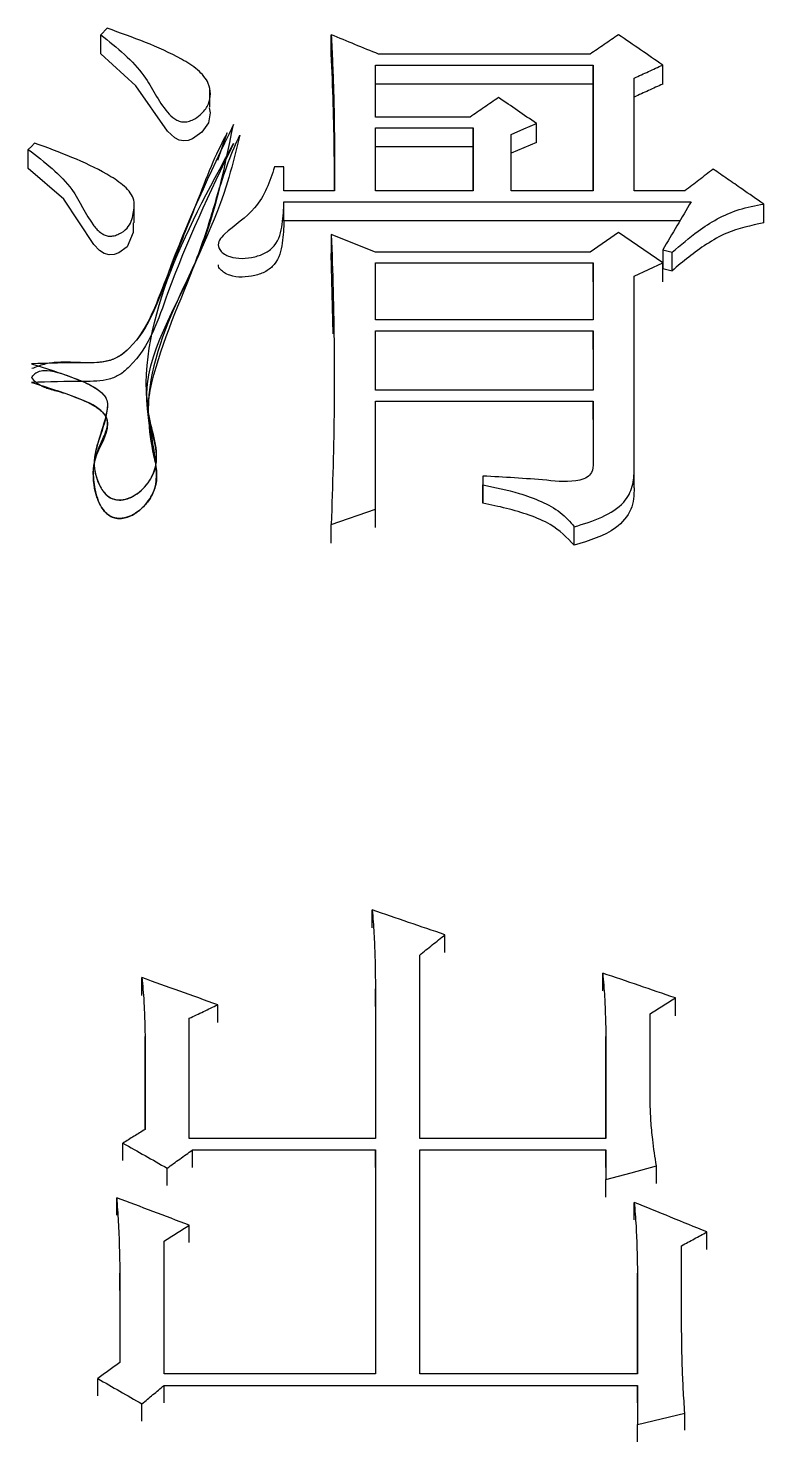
# Model space of a CAD drawing. Header units: millimetres. Extents: x 2223 to 4172, y 741 to 2119.
# Drawn here: x 2699.452 to 2701.973, y 1901.692 to 1906.538 of the extents above; entities that cross this region are included whole.
import ezdxf

# ---------------------------------------------------------------- set-up
doc = ezdxf.new("R2010")
doc.units = ezdxf.units.MM

msp = doc.modelspace()

# ---------------------------------------------------------------- linework, layer by layer
at = {"color": 7, "linetype": 'Continuous', "lineweight": 25}
for p, q in [((2699.7228, 1906.5384), (2699.7012, 1906.5162)), ((2699.7012, 1906.4508), (2699.7012, 1906.5162)), ((2700.4909, 1906.4508), (2700.4909, 1906.5162)), ((2701.3779, 1906.4494), (2700.6531, 1906.4494)), ((2700.6423, 1906.4124), (2701.3887, 1906.4124)), ((2700.6423, 1906.234), (2700.6423, 1906.4124)), ((2701.3887, 1906.4124), (2701.3887, 1905.9806)), ((2701.3887, 1906.3471), (2701.3887, 1906.4124)), ((2701.6267, 1906.3471), (2701.6267, 1906.4124)), ((2701.3887, 1906.3471), (2700.6423, 1906.3471)), ((2701.3887, 1905.9806), (2701.3887, 1906.3471)), ((2701.5293, 1905.9806), (2701.5293, 1906.3678)), ((2700.0744, 1906.2675), (2700.0744, 1906.3326)), ((2700.9668, 1906.234), (2700.6423, 1906.234)), ((2700.6423, 1906.1968), (2700.9776, 1906.1968)), ((2700.6423, 1905.9806), (2700.6423, 1906.1968)), ((2700.9776, 1906.1968), (2700.9776, 1905.9806)), ((2700.9776, 1906.1319), (2700.9776, 1906.1968)), ((2701.194, 1906.1467), (2701.194, 1906.2117)), ((2700.1022, 1906.0862), (2700.1342, 1906.1802)), ((2701.1074, 1905.9806), (2701.1074, 1906.1745)), ((2700.9776, 1906.1319), (2700.6423, 1906.1319)), ((2700.9776, 1905.9806), (2700.9776, 1906.1319)), ((2701.194, 1906.1467), (2701.1074, 1906.1096)), ((2700.3286, 1906.0627), (2700.2962, 1906.0627)), ((2700.3286, 1905.9806), (2700.3286, 1906.0627)), ((2700.5017, 1905.9806), (2700.3286, 1905.9806)), ((2700.9776, 1905.9806), (2700.6423, 1905.9806)), ((2701.3887, 1905.9806), (2701.1074, 1905.9806)), ((2701.7024, 1905.9806), (2701.5293, 1905.9806)), ((2699.8155, 1905.8718), (2699.8155, 1905.9365)), ((2700.3286, 1905.9433), (2701.724, 1905.9433)), ((2700.3286, 1905.8786), (2700.3286, 1905.9433)), ((2701.9729, 1905.8711), (2701.9729, 1905.9358)), ((2701.6858, 1905.8786), (2700.3286, 1905.8786)), ((2700.6423, 1905.7712), (2700.4909, 1905.8311)), ((2700.4909, 1905.8311), (2700.4909, 1905.7666)), ((2701.4752, 1905.8386), (2701.3779, 1905.7712)), ((2701.6267, 1905.7338), (2701.4752, 1905.8386)), ((2700.1034, 1905.7958), (2700.1034, 1905.7954)), ((2700.4976, 1905.4905), (2700.4909, 1905.7666)), ((2701.3779, 1905.7712), (2700.6423, 1905.7712)), ((2701.6267, 1905.7787), (2701.6591, 1905.7712)), ((2701.6267, 1905.7787), (2701.6267, 1905.7143)), ((2701.6591, 1905.7068), (2701.6591, 1905.7712)), ((2700.6423, 1905.7338), (2701.3887, 1905.7338)), ((2700.6423, 1905.5387), (2700.6423, 1905.7338)), ((2701.3887, 1905.7338), (2701.3887, 1905.5386)), ((2701.3887, 1905.6694), (2701.3887, 1905.7338)), ((2701.5293, 1905.6888), (2701.6267, 1905.7338)), ((2701.6267, 1905.6694), (2701.6267, 1905.7338)), ((2701.6267, 1905.7143), (2701.6591, 1905.7068)), ((2701.5293, 1905.0258), (2701.5293, 1905.6888)), ((2701.3887, 1905.5386), (2700.6423, 1905.5387)), ((2700.6423, 1905.5011), (2701.3887, 1905.5011)), ((2700.6423, 1905.2978), (2700.6423, 1905.5011)), ((2701.3887, 1905.5011), (2701.3887, 1905.2978)), ((2701.3887, 1905.4371), (2701.3887, 1905.5011)), ((2701.3887, 1905.2978), (2700.6423, 1905.2978)), ((2700.6423, 1905.2601), (2701.3887, 1905.2601)), ((2700.6423, 1904.8895), (2700.6423, 1905.2601)), ((2701.3887, 1905.2601), (2701.3887, 1905.0485)), ((2701.3887, 1905.1964), (2701.3887, 1905.2601)), ((2701.0101, 1905.0031), (2701.0101, 1904.9728)), ((2701.0101, 1905.0031), (2701.0101, 1904.9398)), ((2701.5293, 1904.9625), (2701.5293, 1905.0258)), ((2701.0101, 1904.9094), (2701.0101, 1904.9728)), ((2700.4909, 1904.8364), (2700.6423, 1904.8895)), ((2700.6423, 1904.8263), (2700.6423, 1904.8895)), ((2700.4909, 1904.7733), (2700.4909, 1904.8364)), ((2701.3238, 1904.7656), (2701.3238, 1904.8288)), ((2700.6315, 1903.4538), (2700.6315, 1903.515)), ((2700.8803, 1903.369), (2700.8803, 1903.43)), ((2700.7938, 1902.7312), (2700.7938, 1903.3604)), ((2701.4212, 1903.2376), (2701.4212, 1903.2985)), ((2699.8418, 1903.2221), (2699.8418, 1903.283)), ((2700.6423, 1903.2443), (2700.6423, 1902.7312)), ((2700.6423, 1903.1835), (2700.6423, 1903.2443)), ((2701.67, 1903.1525), (2701.67, 1903.2133)), ((2700.0041, 1902.7312), (2700.0041, 1903.1435)), ((2700.1015, 1903.1293), (2700.1015, 1903.19)), ((2701.5834, 1902.8559), (2701.5834, 1903.159)), ((2699.8527, 1903.0814), (2699.8527, 1902.7624)), ((2699.8527, 1903.0208), (2699.8527, 1903.0814)), ((2701.432, 1903.0814), (2701.432, 1902.7312)), ((2701.432, 1903.0208), (2701.432, 1903.0814)), ((2699.8527, 1902.7624), (2699.8527, 1903.0205)), ((2701.432, 1902.7312), (2701.432, 1903.0205)), ((2699.7769, 1902.6555), (2699.7769, 1902.7156)), ((2700.6423, 1902.7312), (2700.0041, 1902.7312)), ((2701.432, 1902.7312), (2700.7938, 1902.7312)), ((2700.0149, 1902.6922), (2700.6423, 1902.6922)), ((2700.0149, 1902.6321), (2700.0149, 1902.6922)), ((2700.6423, 1902.6922), (2700.6423, 1901.9239)), ((2700.6423, 1902.6321), (2700.6423, 1902.6922)), ((2700.7938, 1902.6922), (2701.432, 1902.6922)), ((2700.7938, 1901.9239), (2700.7938, 1902.6922)), ((2701.432, 1902.6922), (2701.432, 1902.5907)), ((2701.432, 1902.6321), (2701.432, 1902.6922)), ((2699.9284, 1902.5697), (2699.9284, 1902.6297)), ((2701.6051, 1902.5775), (2701.6051, 1902.6375)), ((2701.432, 1902.5307), (2701.432, 1902.5907)), ((2699.7553, 1902.4683), (2699.7553, 1902.5282)), ((2701.5293, 1902.4527), (2701.5293, 1902.5125)), ((2700.0041, 1902.3745), (2700.0041, 1902.4343)), ((2699.9176, 1901.9239), (2699.9176, 1902.3795)), ((2701.7781, 1902.3511), (2701.7781, 1902.4108)), ((2701.6916, 1902.0734), (2701.6916, 1902.3638)), ((2699.7661, 1902.2698), (2699.7661, 1901.9633)), ((2699.7661, 1902.2102), (2699.7661, 1902.2698)), ((2701.5402, 1902.2697), (2701.5402, 1901.9239)), ((2701.5402, 1902.2102), (2701.5402, 1902.2697)), ((2701.5402, 1901.9239), (2701.5402, 1902.2099)), ((2699.6904, 1901.8491), (2699.6904, 1901.9082)), ((2700.6423, 1901.9239), (2699.9176, 1901.9239)), ((2699.9176, 1901.8255), (2699.9176, 1901.8845)), ((2701.5402, 1901.9239), (2700.7938, 1901.9239)), ((2701.5402, 1901.8845), (2701.5402, 1901.7505)), ((2701.5402, 1901.8255), (2701.5402, 1901.8845)), ((2699.8419, 1901.7625), (2699.8419, 1901.8215)), ((2701.7024, 1901.731), (2701.7024, 1901.7899)), ((2701.5402, 1901.6916), (2701.5402, 1901.7505))]:
    msp.add_line(p, q, dxfattribs=at)
at = {"color": 7, "linetype": 'Continuous', "lineweight": 25, "flags": 128}
for points in [[(2700.0728, 1906.2661), (2700.0763, 1906.2483), (2700.0697, 1906.2138), (2700.0474, 1906.1822), (2700.0151, 1906.1593), (2700.0005, 1906.1539), (2699.9857, 1906.1521), (2699.9693, 1906.1551), (2699.9541, 1906.1626), (2699.9298, 1906.1852), (2699.8207, 1906.3415), (2699.7012, 1906.4508), (2699.7012, 1906.4508)], [(2701.1074, 1906.1745), (2701.1507, 1906.1931), (2701.194, 1906.2117)], [(2699.474, 1906.1447), (2699.4632, 1906.1335), (2699.4524, 1906.1224)], [(2699.4524, 1906.0575), (2699.4524, 1906.0815), (2699.4524, 1906.1019), (2699.4524, 1906.1224)], [(2699.812, 1905.8718), (2699.8122, 1905.8381), (2699.7908, 1905.7887), (2699.7632, 1905.7685), (2699.7467, 1905.7626), (2699.73, 1905.7611), (2699.7125, 1905.7659), (2699.6968, 1905.7759), (2699.6772, 1905.7968), (2699.574, 1905.952), (2699.4524, 1906.0575), (2699.4524, 1906.0575)], [(2701.432, 1902.5907), (2701.5185, 1902.6141), (2701.6051, 1902.6375)], [(2699.9176, 1901.8845), (2700.5514, 1901.8845), (2701.5402, 1901.8845)], [(2701.5402, 1901.7505), (2701.6213, 1901.7702), (2701.7024, 1901.7899)]]:
    msp.add_lwpolyline(points, dxfattribs=at)
at = {"color": 7, "linetype": 'Continuous', "lineweight": 25}
for points, knots in [([(2699.7012, 1906.5162), (2699.7563, 1906.4718), (2699.8537, 1906.3931), (2699.9003, 1906.28), (2699.9481, 1906.2302), (2699.9685, 1906.2196), (2699.9865, 1906.2159), (2700.0057, 1906.2195), (2700.0271, 1906.2298), (2700.0514, 1906.2488), (2700.0723, 1906.2779), (2700.0784, 1906.3138), (2700.0709, 1906.3557), (2700.0349, 1906.3982), (2699.9214, 1906.4677), (2699.8109, 1906.5071), (2699.7228, 1906.5384)], [0, 0, 0, 0, 0.207529, 0.367372, 0.400835, 0.41667, 0.431354, 0.448141, 0.466694, 0.497248, 0.538464, 0.578549, 0.61996, 0.682145, 0.746849, 1, 1, 1, 1]), ([(2700.4909, 1906.5162), (2700.4923, 1906.4847), (2700.4941, 1906.4454), (2700.4959, 1906.4021), (2700.4965, 1906.3883), (2700.4968, 1906.3784), (2700.4972, 1906.3686), (2700.4978, 1906.3528), (2700.4983, 1906.337), (2700.4988, 1906.3213), (2700.4992, 1906.3055), (2700.4996, 1906.2897), (2700.5, 1906.27), (2700.5003, 1906.2542), (2700.5006, 1906.2384), (2700.5008, 1906.2226), (2700.501, 1906.2068), (2700.5012, 1906.191), (2700.5013, 1906.1791), (2700.5014, 1906.1693), (2700.5014, 1906.1594), (2700.5015, 1906.1515), (2700.5016, 1906.1416), (2700.5016, 1906.1337), (2700.5016, 1906.1258), (2700.5017, 1906.1178), (2700.5017, 1906.1099), (2700.5017, 1906.1), (2700.5017, 1906.0921), (2700.5017, 1906.0842), (2700.5017, 1906.0763), (2700.5017, 1906.0684), (2700.5017, 1906.0585), (2700.5017, 1906.0505), (2700.5017, 1906.0426), (2700.5017, 1906.0347), (2700.5017, 1906.0268), (2700.5017, 1906.0169), (2700.5017, 1906.0099), (2700.5017, 1906.003), (2700.5017, 1905.999), (2700.5017, 1905.9941), (2700.5017, 1905.9901), (2700.5017, 1905.9853), (2700.5017, 1905.9825), (2700.5017, 1905.9806)], [0, 0, 0, 0, 0.176928, 0.221159, 0.243275, 0.254333, 0.276449, 0.298565, 0.342797, 0.364913, 0.387029, 0.431261, 0.453377, 0.497609, 0.519725, 0.54184, 0.586072, 0.608188, 0.630304, 0.65242, 0.663478, 0.685594, 0.696652, 0.718768, 0.729826, 0.740884, 0.763, 0.774058, 0.796174, 0.807232, 0.818289, 0.840405, 0.851463, 0.873579, 0.884637, 0.895695, 0.917811, 0.928869, 0.950985, 0.956514, 0.967572, 0.973101, 0.984159, 0.989688, 1, 1, 1, 1]), ([(2700.6531, 1906.4494), (2700.6261, 1906.4606), (2700.572, 1906.4828), (2700.5179, 1906.505), (2700.4909, 1906.5162)], [0, 0, 0, 0, 0.499999, 1, 1, 1, 1]), ([(2701.4752, 1906.5162), (2701.459, 1906.505), (2701.4266, 1906.4828), (2701.3941, 1906.4606), (2701.3779, 1906.4494)], [0, 0, 0, 0, 0.499998, 1, 1, 1, 1]), ([(2701.6267, 1906.4124), (2701.6014, 1906.4297), (2701.5509, 1906.4643), (2701.5005, 1906.4989), (2701.4752, 1906.5162)], [0, 0, 0, 0, 0.499999, 1, 1, 1, 1]), ([(2700.5015, 1905.9806), (2700.5016, 1906.0224), (2700.5016, 1906.122), (2700.4983, 1906.2787), (2700.4933, 1906.3934), (2700.4909, 1906.4508)], [0, 0, 0, 0, 0.265771, 0.632843, 1, 1, 1, 1]), ([(2701.5293, 1906.3678), (2701.5455, 1906.3752), (2701.578, 1906.3901), (2701.6104, 1906.4049), (2701.6267, 1906.4124)], [0, 0, 0, 0, 0.499999, 1, 1, 1, 1]), ([(2701.6267, 1906.3471), (2701.6104, 1906.3397), (2701.578, 1906.3249), (2701.5455, 1906.31), (2701.5293, 1906.3026)], [0, 0, 0, 0, 0.499998, 1, 1, 1, 1]), ([(2701.0642, 1906.301), (2701.0479, 1906.2898), (2701.0155, 1906.2675), (2700.983, 1906.2452), (2700.9668, 1906.234)], [0, 0, 0, 0, 0.499998, 1, 1, 1, 1]), ([(2701.194, 1906.2117), (2701.1723, 1906.2266), (2701.1291, 1906.2564), (2701.0858, 1906.2861), (2701.0642, 1906.301)], [0, 0, 0, 0, 0.499999, 1, 1, 1, 1]), ([(2700.1555, 1906.208), (2700.075, 1906.0399), (2699.9543, 1905.7881), (2699.8664, 1905.5013), (2699.7691, 1905.4145), (2699.7169, 1905.3908), (2699.6106, 1905.3922), (2699.5223, 1905.3897), (2699.4632, 1905.3881)], [0, 0, 0, 0, 0.500155, 0.749433, 0.782567, 0.811815, 0.874052, 1, 1, 1, 1]), ([(2699.4632, 1905.3881), (2699.5123, 1905.3726), (2699.5894, 1905.3482), (2699.674, 1905.313), (2699.7096, 1905.2846), (2699.7244, 1905.2624), (2699.7206, 1905.1743), (2699.6588, 1905.0783), (2699.6919, 1904.9766), (2699.713, 1904.9434), (2699.732, 1904.9289), (2699.7474, 1904.9224), (2699.7647, 1904.9199), (2699.7833, 1904.922), (2699.8024, 1904.9286), (2699.8245, 1904.9409), (2699.8481, 1904.9602), (2699.8749, 1904.9939), (2699.9091, 1905.0839), (2699.7967, 1905.3342), (2700.0561, 1905.7152), (2700.1223, 1906.0433), (2700.1555, 1906.208)], [0, 0, 0, 0, 0.062139, 0.097741, 0.110846, 0.121745, 0.134474, 0.241844, 0.272517, 0.28985, 0.296872, 0.303283, 0.310072, 0.317098, 0.324991, 0.334204, 0.348814, 0.364868, 0.393646, 0.487371, 0.742662, 1, 1, 1, 1]), ([(2700.1772, 1906.1721), (2700.1654, 1906.123), (2700.0743, 1905.7436), (2699.823, 1905.4474), (2699.8756, 1905.0964), (2699.8952, 1905.0163), (2699.8894, 1904.9625), (2699.8675, 1904.9193), (2699.8385, 1904.8873), (2699.8074, 1904.8667), (2699.7807, 1904.8582), (2699.7618, 1904.8573), (2699.7495, 1904.859), (2699.7386, 1904.8626), (2699.7259, 1904.8694), (2699.7136, 1904.8809), (2699.7006, 1904.8994), (2699.6927, 1904.9163), (2699.6883, 1904.9288), (2699.687, 1904.933), (2699.676, 1904.9685), (2699.6698, 1905.0312), (2699.6951, 1905.1054), (2699.7185, 1905.1514), (2699.7255, 1905.1824), (2699.7208, 1905.2072), (2699.6893, 1905.2427), (2699.6248, 1905.2708), (2699.5621, 1905.291), (2699.5226, 1905.3012), (2699.5044, 1905.3079), (2699.4908, 1905.3153), (2699.4755, 1905.3258), (2699.4687, 1905.3347), (2699.4641, 1905.3408)], [0, 0, 0, 0, 0.063403, 0.490083, 0.555845, 0.585953, 0.612335, 0.635418, 0.654818, 0.670315, 0.682341, 0.687426, 0.692125, 0.696624, 0.701068, 0.709996, 0.718666, 0.732514, 0.736768, 0.73811, 0.738909, 0.79149, 0.829877, 0.853354, 0.86561, 0.876875, 0.890063, 0.92862, 0.960137, 0.969562, 0.976521, 0.982326, 0.987997, 1, 1, 1, 1]), ([(2699.4641, 1905.3408), (2699.4667, 1905.3444), (2699.47, 1905.3491), (2699.476, 1905.3549), (2699.4849, 1905.3606), (2699.4985, 1905.3659), (2699.5432, 1905.3641), (2699.61, 1905.3391), (2699.6776, 1905.3118), (2699.7122, 1905.2822), (2699.7238, 1905.2615), (2699.724, 1905.1751), (2699.6603, 1905.0834), (2699.6902, 1904.9831), (2699.7077, 1904.9485), (2699.7294, 1904.9302), (2699.7434, 1904.924), (2699.7546, 1904.9214), (2699.7666, 1904.9207), (2699.7841, 1904.9224), (2699.8073, 1904.9304), (2699.8337, 1904.9474), (2699.8584, 1904.9719), (2699.8789, 1905.0033), (2699.9089, 1905.0887), (2699.852, 1905.1874), (2699.8894, 1905.418), (2699.9889, 1905.6308), (2700.0637, 1905.8415), (2700.0883, 1905.9235), (2700.1078, 1905.9912), (2700.1389, 1906.0868), (2700.1643, 1906.1434), (2700.1772, 1906.1721)], [0, 0, 0, 0, 0.007115, 0.009283, 0.013168, 0.022788, 0.029323, 0.067396, 0.105312, 0.117519, 0.126527, 0.138469, 0.245589, 0.268554, 0.290817, 0.300477, 0.304973, 0.309414, 0.313965, 0.318785, 0.329689, 0.342801, 0.358258, 0.375878, 0.395342, 0.489004, 0.523993, 0.742498, 0.828477, 0.854871, 0.870121, 0.933939, 1, 1, 1, 1]), ([(2700.1342, 1906.1802), (2700.1179, 1906.1488), (2700.0858, 1906.087), (2700.0287, 1905.9361), (2699.9804, 1905.8174), (2699.946, 1905.7306), (2699.8971, 1905.6178), (2699.8665, 1905.5023), (2699.7707, 1905.4156), (2699.7331, 1905.3976), (2699.6885, 1905.3909), (2699.6282, 1905.391), (2699.5658, 1905.3958), (2699.5052, 1905.3875), (2699.4783, 1905.3766), (2699.4649, 1905.3712)], [0, 0, 0, 0, 0.127271, 0.250947, 0.419961, 0.470254, 0.498152, 0.744763, 0.775002, 0.804533, 0.835455, 0.868351, 0.930416, 0.965226, 1, 1, 1, 1]), ([(2699.4524, 1906.1224), (2699.5086, 1906.0796), (2699.6079, 1906.0042), (2699.6504, 1905.8904), (2699.6956, 1905.8394), (2699.7154, 1905.8284), (2699.7306, 1905.8246), (2699.7475, 1905.8265), (2699.7694, 1905.8349), (2699.8007, 1905.8577), (2699.8138, 1905.9027), (2699.8199, 1905.9571), (2699.7771, 1906.0037), (2699.6682, 1906.073), (2699.5601, 1906.1129), (2699.474, 1906.1447)], [0, 0, 0, 0, 0.207996, 0.367554, 0.405471, 0.419369, 0.432328, 0.447278, 0.463534, 0.497494, 0.558303, 0.619645, 0.682126, 0.746669, 1, 1, 1, 1]), ([(2700.1555, 1906.143), (2700.0749, 1905.9752), (2699.9542, 1905.7236), (2699.8663, 1905.437), (2699.769, 1905.3504), (2699.7167, 1905.3269), (2699.6105, 1905.3283), (2699.5223, 1905.3258), (2699.4632, 1905.3242)], [0, 0, 0, 0, 0.5001527, 0.7494213, 0.7825376, 0.8118031, 0.8740433, 1, 1, 1, 1]), ([(2699.4632, 1905.3242), (2699.5157, 1905.3077), (2699.5934, 1905.2833), (2699.6799, 1905.2462), (2699.7127, 1905.218), (2699.7225, 1905.1981), (2699.729, 1905.1456), (2699.6775, 1905.0829), (2699.6731, 1904.9976), (2699.682, 1904.9443), (2699.6978, 1904.9027), (2699.7147, 1904.8782), (2699.7345, 1904.8637), (2699.7528, 1904.8575), (2699.7728, 1904.8571), (2699.798, 1904.8629), (2699.8271, 1904.8781), (2699.862, 1904.9108), (2699.8913, 1904.9604), (2699.8936, 1905.0639), (2699.7881, 1905.4648), (2699.9875, 1905.8329), (2700.1555, 1906.143)], [0, 0, 0, 0, 0.066326, 0.098069, 0.114802, 0.122366, 0.12991, 0.194026, 0.225577, 0.257771, 0.274923, 0.290948, 0.299033, 0.306308, 0.31368, 0.322028, 0.336671, 0.353914, 0.385654, 0.416675, 0.50855, 1, 1, 1, 1]), ([(2700.2962, 1906.0627), (2700.2798, 1906.0131), (2700.2504, 1905.9235), (2700.151, 1905.8577), (2700.1057, 1905.8136), (2700.1015, 1905.7922), (2700.1101, 1905.7754), (2700.1242, 1905.7634), (2700.1489, 1905.7522), (2700.1857, 1905.7475), (2700.2284, 1905.7538), (2700.2682, 1905.767), (2700.3101, 1905.8034), (2700.3256, 1905.8668), (2700.3276, 1905.9178), (2700.3286, 1905.9433)], [0, 0, 0, 0, 0.231115, 0.416996, 0.453479, 0.487626, 0.51108, 0.53533, 0.560619, 0.61156, 0.663004, 0.713338, 0.761901, 0.881097, 1, 1, 1, 1]), ([(2701.7998, 1906.0552), (2701.7835, 1906.0428), (2701.7511, 1906.0179), (2701.7186, 1905.9931), (2701.7024, 1905.9806)], [0, 0, 0, 0, 0.499999, 1, 1, 1, 1]), ([(2701.9729, 1905.9358), (2701.9479, 1905.953), (2701.9066, 1905.9816), (2701.8489, 1906.0214), (2701.8161, 1906.044), (2701.7998, 1906.0552)], [0, 0, 0, 0, 0.43259, 0.716295, 1, 1, 1, 1]), ([(2701.724, 1905.9433), (2701.7078, 1905.9159), (2701.6754, 1905.8611), (2701.6429, 1905.8062), (2701.6267, 1905.7787)], [0, 0, 0, 0, 0.5, 1, 1, 1, 1]), ([(2701.6591, 1905.7712), (2701.6883, 1905.7956), (2701.7365, 1905.836), (2701.8122, 1905.8864), (2701.888, 1905.9194), (2701.9444, 1905.9303), (2701.9728, 1905.9358)], [0, 0, 0, 0, 0.3337806, 0.5521509, 0.7741701, 1, 1, 1, 1]), ([(2700.3286, 1905.8786), (2700.3276, 1905.8532), (2700.3256, 1905.8023), (2700.3101, 1905.739), (2700.2681, 1905.7026), (2700.2284, 1905.6895), (2700.1857, 1905.6831), (2700.149, 1905.6878), (2700.124, 1905.699), (2700.111, 1905.7109), (2700.1032, 1905.7211), (2700.1042, 1905.7264), (2700.1042, 1905.7267)], [0, 0, 0, 0, 0.2312875, 0.4631656, 0.5576858, 0.655696, 0.7558896, 0.8551036, 0.9043401, 0.9515371, 0.9971671, 1, 1, 1, 1]), ([(2701.9728, 1905.8711), (2701.9291, 1905.8619), (2701.8575, 1905.8468), (2701.7765, 1905.7988), (2701.715, 1905.7547), (2701.6777, 1905.7227), (2701.6591, 1905.7068)], [0, 0, 0, 0, 0.347143, 0.566978, 0.784321, 1, 1, 1, 1]), ([(2700.4909, 1905.8311), (2700.4931, 1905.7674), (2700.5, 1905.5708), (2700.5033, 1905.2397), (2700.495, 1904.9708), (2700.4909, 1904.8364)], [0, 0, 0, 0, 0.193449, 0.596574, 1, 1, 1, 1]), ([(2701.3888, 1905.0485), (2701.3883, 1905.0371), (2701.3875, 1905.0189), (2701.3688, 1904.9968), (2701.3156, 1904.9796), (2701.1926, 1904.993), (2701.0826, 1904.9991), (2701.0101, 1905.0031)], [0, 0, 0, 0, 0.1012919, 0.1614916, 0.2249951, 0.4893613, 1, 1, 1, 1]), ([(2701.3238, 1904.8288), (2701.3558, 1904.8387), (2701.4188, 1904.8583), (2701.4951, 1904.9048), (2701.5264, 1904.9674), (2701.5284, 1905.0064), (2701.5293, 1905.0258)], [0, 0, 0, 0, 0.291832, 0.574338, 0.788145, 1, 1, 1, 1]), ([(2701.0101, 1904.9728), (2701.0522, 1904.9641), (2701.1212, 1904.9499), (2701.2103, 1904.9172), (2701.2791, 1904.8811), (2701.309, 1904.846), (2701.3238, 1904.8288)], [0, 0, 0, 0, 0.3473143, 0.5697619, 0.7881049, 1, 1, 1, 1]), ([(2701.0101, 1904.9397), (2701.0101, 1904.934), (2701.0101, 1904.924), (2701.0101, 1904.9139), (2701.0101, 1904.9094)], [0, 0, 0, 0, 0.56, 1, 1, 1, 1]), ([(2701.5293, 1904.9624), (2701.5281, 1904.9374), (2701.5256, 1904.8872), (2701.4573, 1904.8061), (2701.3751, 1904.7811), (2701.3238, 1904.7656)], [0, 0, 0, 0, 0.270016, 0.54466, 1, 1, 1, 1]), ([(2701.3238, 1904.7656), (2701.2987, 1904.7914), (2701.2568, 1904.8346), (2701.1696, 1904.8695), (2701.0919, 1904.8934), (2701.0374, 1904.9041), (2701.0101, 1904.9094)], [0, 0, 0, 0, 0.328972, 0.550181, 0.774311, 1, 1, 1, 1]), ([(2700.6315, 1903.515), (2700.6334, 1903.4883), (2700.6372, 1903.4348), (2700.6411, 1903.3445), (2700.6419, 1903.281), (2700.6423, 1903.2443)], [0, 0, 0, 0, 0.297265, 0.594541, 1, 1, 1, 1]), ([(2700.8803, 1903.43), (2700.8388, 1903.4442), (2700.7559, 1903.4726), (2700.673, 1903.5009), (2700.6315, 1903.515)], [0, 0, 0, 0, 0.4999994, 1, 1, 1, 1]), ([(2700.7938, 1903.3604), (2700.8082, 1903.372), (2700.837, 1903.3953), (2700.8659, 1903.4185), (2700.8803, 1903.43)], [0, 0, 0, 0, 0.5, 1, 1, 1, 1]), ([(2701.4212, 1903.2985), (2701.4235, 1903.2712), (2701.4276, 1903.2215), (2701.4305, 1903.1491), (2701.4315, 1903.104), (2701.432, 1903.0814)], [0, 0, 0, 0, 0.37761, 0.688762, 1, 1, 1, 1]), ([(2701.67, 1903.2133), (2701.6285, 1903.2275), (2701.5456, 1903.2559), (2701.4626, 1903.2843), (2701.4212, 1903.2985)], [0, 0, 0, 0, 0.499999, 1, 1, 1, 1]), ([(2699.8418, 1903.283), (2699.8444, 1903.256), (2699.8487, 1903.2089), (2699.8513, 1903.1417), (2699.8522, 1903.1015), (2699.8527, 1903.0814)], [0, 0, 0, 0, 0.403496, 0.701702, 1, 1, 1, 1]), ([(2700.1015, 1903.19), (2700.0582, 1903.2055), (2699.9716, 1903.2365), (2699.8851, 1903.2675), (2699.8418, 1903.283)], [0, 0, 0, 0, 0.499999, 1, 1, 1, 1]), ([(2701.5834, 1903.159), (2701.5979, 1903.168), (2701.6267, 1903.1861), (2701.6555, 1903.2042), (2701.67, 1903.2133)], [0, 0, 0, 0, 0.500001, 1, 1, 1, 1]), ([(2700.0041, 1903.1435), (2700.0203, 1903.1512), (2700.0528, 1903.1668), (2700.0852, 1903.1823), (2700.1015, 1903.19)], [0, 0, 0, 0, 0.500001, 1, 1, 1, 1]), ([(2701.6051, 1902.6375), (2701.6005, 1902.6675), (2701.5928, 1902.7188), (2701.5858, 1902.7917), (2701.5842, 1902.8345), (2701.5834, 1902.8559)], [0, 0, 0, 0, 0.413286, 0.706431, 1, 1, 1, 1]), ([(2699.8527, 1902.7624), (2699.84, 1902.7546), (2699.8148, 1902.739), (2699.7896, 1902.7234), (2699.7769, 1902.7156)], [0, 0, 0, 0, 0.5, 1, 1, 1, 1]), ([(2699.7769, 1902.7156), (2699.8022, 1902.7013), (2699.8527, 1902.6727), (2699.9031, 1902.6441), (2699.9284, 1902.6297)], [0, 0, 0, 0, 0.499999, 1, 1, 1, 1]), ([(2699.9284, 1902.6297), (2699.9428, 1902.6402), (2699.9717, 1902.661), (2700.0005, 1902.6818), (2700.0149, 1902.6922)], [0, 0, 0, 0, 0.499999, 1, 1, 1, 1]), ([(2699.7553, 1902.5282), (2699.7573, 1902.5008), (2699.7615, 1902.4442), (2699.7647, 1902.358), (2699.7657, 1902.2992), (2699.7661, 1902.2698)], [0, 0, 0, 0, 0.317984, 0.658934, 1, 1, 1, 1]), ([(2700.0041, 1902.4343), (2699.9626, 1902.4499), (2699.8797, 1902.4812), (2699.7968, 1902.5125), (2699.7553, 1902.5282)], [0, 0, 0, 0, 0.499999, 1, 1, 1, 1]), ([(2701.5293, 1902.5125), (2701.5315, 1902.4852), (2701.5357, 1902.4312), (2701.5387, 1902.3502), (2701.5397, 1902.2966), (2701.5402, 1902.2697)], [0, 0, 0, 0, 0.338229, 0.669059, 1, 1, 1, 1]), ([(2701.7781, 1902.4108), (2701.7367, 1902.4278), (2701.6537, 1902.4617), (2701.5708, 1902.4956), (2701.5293, 1902.5125)], [0, 0, 0, 0, 0.499999, 1, 1, 1, 1]), ([(2699.9176, 1902.3795), (2699.932, 1902.3886), (2699.9608, 1902.4069), (2699.9897, 1902.4252), (2700.0041, 1902.4343)], [0, 0, 0, 0, 0.500001, 1, 1, 1, 1]), ([(2701.6916, 1902.3638), (2701.706, 1902.3716), (2701.7349, 1902.3873), (2701.7637, 1902.403), (2701.7781, 1902.4108)], [0, 0, 0, 0, 0.5000008, 1, 1, 1, 1]), ([(2701.7024, 1901.7899), (2701.7006, 1901.8171), (2701.697, 1901.8714), (2701.6929, 1901.9659), (2701.6921, 1902.0332), (2701.6916, 1902.0734)], [0, 0, 0, 0, 0.2871523, 0.5743157, 1, 1, 1, 1]), ([(2699.7661, 1901.9633), (2699.7535, 1901.9541), (2699.7283, 1901.9357), (2699.703, 1901.9173), (2699.6904, 1901.9082)], [0, 0, 0, 0, 0.5, 1, 1, 1, 1]), ([(2699.6904, 1901.9082), (2699.7157, 1901.8937), (2699.7661, 1901.8648), (2699.8166, 1901.8359), (2699.8419, 1901.8215)], [0, 0, 0, 0, 0.499999, 1, 1, 1, 1]), ([(2699.8419, 1901.8215), (2699.8545, 1901.832), (2699.8797, 1901.853), (2699.905, 1901.874), (2699.9176, 1901.8845)], [0, 0, 0, 0, 0.4999988, 1, 1, 1, 1])]:
    msp.add_open_spline(points, degree=3, knots=knots, dxfattribs=at)

doc.saveas('drawing.dxf')
